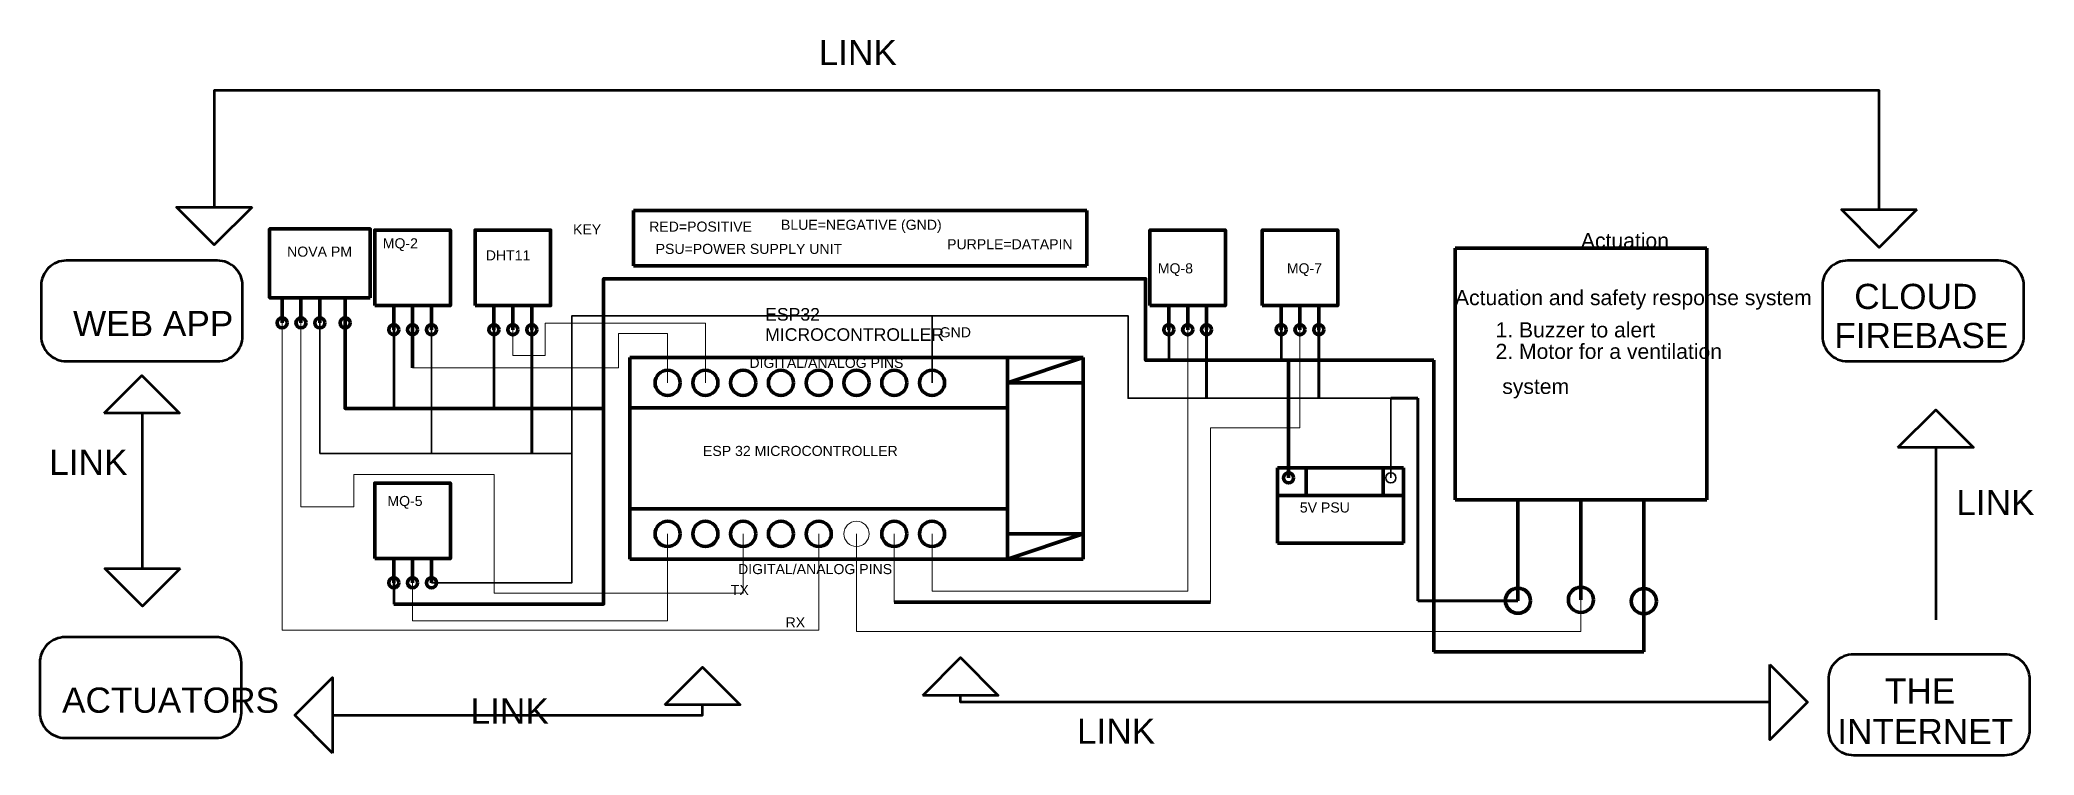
# Model space of a CAD drawing. Header units: inches. Extents: x -1.8 to 77.4, y 0.7 to 29.1.
import ezdxf

# ---------------------------------------------------------------- set-up
doc = ezdxf.new("R2010")
doc.units = ezdxf.units.IN
doc.header["$MEASUREMENT"] = 0
doc.layers.get('0').update_dxf_attribs({"color": 80, "lineweight": 70, "true_color": 0x3fff00})
for name, color, linetype, lineweight in [('ARROW HEAD', 80, 'Continuous', 53), ('BLOCK LINKS', 96, 'Continuous', 53), ('BLOCKS', 4, 'Continuous', 53), ('data', 162, 'Continuous', 15), ('ground', 140, 'Continuous', 35), ('sensor ground', 140, 'Continuous', 60), ('sensor vcc', 1, 'Continuous', 53), ('vcc', 1, 'Continuous', 106)]:
    doc.layers.add(name, color=color, linetype=linetype, lineweight=lineweight)
doc.styles.get("Standard").update_dxf_attribs({"font": 'arial.ttf'})

msp = doc.modelspace()

# ---------------------------------------------------------------- linework, layer by layer
for p, q in [((21.743, 22.322), (21.743, 20.122)), ((39.743, 22.322), (21.743, 22.322)), ((39.743, 20.122), (39.743, 22.322)), ((54.368, 20.82), (64.368, 20.82)), ((54.368, 10.82), (54.368, 20.82)), ((64.368, 20.82), (64.368, 10.82)), ((21.743, 20.122), (39.743, 20.122)), ((8.545, 18.85), (7.795, 18.85)), ((7.795, 18.85), (7.795, 17.85)), ((9.295, 18.85), (8.545, 18.85)), ((8.545, 18.85), (8.545, 17.85)), ((9.295, 18.85), (9.295, 17.85)), ((9.295, 18.85), (10.295, 18.85)), ((10.295, 18.85), (10.295, 17.85)), ((11.477, 18.54), (12.977, 18.54)), ((11.477, 18.54), (12.227, 18.54)), ((12.227, 18.54), (12.227, 17.583)), ((12.977, 18.54), (12.977, 17.583)), ((12.977, 18.54), (13.727, 18.54)), ((13.727, 18.54), (13.727, 17.583)), ((15.458, 18.54), (16.958, 18.54)), ((15.458, 18.54), (16.208, 18.54)), ((16.208, 18.54), (16.208, 17.583)), ((16.958, 18.54), (16.958, 17.583)), ((16.958, 18.54), (17.708, 18.54)), ((17.708, 18.54), (17.708, 17.583)), ((42.254, 18.54), (43.754, 18.54)), ((42.254, 18.54), (43.004, 18.54)), ((43.004, 18.54), (43.004, 17.583)), ((43.754, 18.54), (43.754, 17.583)), ((43.754, 18.54), (44.504, 18.54)), ((44.504, 18.54), (44.504, 17.583)), ((46.713, 18.54), (48.213, 18.54)), ((46.713, 18.54), (47.463, 18.54)), ((47.463, 18.54), (47.463, 17.583)), ((48.213, 18.54), (48.213, 17.583)), ((48.213, 18.54), (48.963, 18.54)), ((48.963, 18.54), (48.963, 17.583)), ((12.977, 17.583), (12.977, 16.074)), ((21.603, 16.473), (36.603, 16.473)), ((21.603, 8.473), (21.603, 16.473)), ((21.603, 16.473), (24.603, 16.473)), ((21.603, 16.473), (21.603, 14.473)), ((21.603, 16.473), (23.103, 16.473)), ((36.603, 16.473), (36.603, 8.473)), ((36.603, 16.473), (39.603, 16.473)), ((36.603, 16.473), (36.603, 15.473)), ((36.603, 15.473), (39.603, 16.473)), ((39.603, 16.473), (39.603, 8.473)), ((39.603, 16.473), (39.603, 15.473)), ((39.603, 15.473), (36.603, 15.473)), ((21.603, 14.473), (36.603, 14.473)), ((47.318, 12.099), (47.318, 9.099)), ((52.318, 12.099), (47.318, 12.099)), ((47.318, 12.099), (47.318, 11.699)), ((47.318, 12.099), (48.46, 12.099)), ((48.46, 12.099), (48.46, 10.994)), ((51.519, 11.699), (51.519, 12.099)), ((52.318, 9.099), (52.318, 12.099)), ((52.318, 12.099), (52.318, 11.699)), ((51.519, 10.994), (51.519, 11.699)), ((21.603, 10.473), (36.603, 10.473)), ((48.46, 10.994), (47.318, 10.994)), ((47.318, 10.994), (52.318, 10.994)), ((48.46, 10.994), (51.519, 10.994)), ((64.368, 10.82), (54.368, 10.82)), ((59.368, 10.82), (56.868, 10.82)), ((56.868, 10.82), (56.868, 10.82)), ((56.868, 10.82), (61.868, 10.82)), ((61.868, 10.82), (56.868, 10.82)), ((56.868, 10.82), (56.868, 6.82)), ((59.368, 10.82), (59.368, 6.857)), ((61.868, 10.82), (61.868, 6.8)), ((61.868, 6.8), (61.868, 10.82)), ((39.603, 9.473), (36.603, 8.473)), ((36.603, 8.473), (36.603, 9.473)), ((36.603, 9.473), (39.603, 9.473)), ((39.603, 8.473), (39.603, 9.473)), ((47.318, 9.099), (52.318, 9.099)), ((11.477, 8.491), (12.977, 8.491)), ((11.477, 8.491), (12.227, 8.491)), ((12.227, 8.491), (12.227, 7.534)), ((12.977, 8.491), (12.977, 7.534)), ((12.977, 8.491), (13.727, 8.491)), ((13.727, 8.491), (13.727, 7.534)), ((36.603, 8.473), (21.603, 8.473)), ((21.603, 8.473), (24.603, 8.473)), ((21.603, 8.473), (36.603, 8.473)), ((39.603, 8.473), (36.603, 8.473)), ((33.643, 7.203), (33.643, 7.203)), ((44.664, 6.761), (32.103, 6.761))]:
    msp.add_line(p, q)
for points in [[(11.295, 18.85), (7.295, 18.85), (7.295, 21.586), (11.295, 21.586)], [(11.477, 18.54), (14.477, 18.54), (14.477, 21.54), (11.477, 21.54)], [(15.458, 18.54), (18.458, 18.54), (18.458, 21.54), (15.458, 21.54)], [(42.254, 18.54), (45.254, 18.54), (45.254, 21.54), (42.254, 21.54)], [(46.713, 18.54), (49.713, 18.54), (49.713, 21.54), (46.713, 21.54)], [(11.477, 8.491), (14.477, 8.491), (14.477, 11.491), (11.477, 11.491)]]:
    msp.add_lwpolyline(points, close=True)
for centre, radius in [((7.795, 17.85), 0.2), ((8.545, 17.85), 0.2), ((9.295, 17.85), 0.2), ((10.295, 17.85), 0.2), ((12.227, 17.583), 0.2), ((12.977, 17.583), 0.2), ((13.727, 17.583), 0.2), ((16.208, 17.583), 0.2), ((16.958, 17.583), 0.2), ((17.708, 17.583), 0.2), ((43.004, 17.583), 0.2), ((43.754, 17.583), 0.2), ((44.504, 17.583), 0.2), ((47.463, 17.583), 0.2), ((48.213, 17.583), 0.2), ((48.963, 17.583), 0.2), ((23.103, 15.473), 0.5), ((24.603, 15.473), 0.5), ((26.103, 15.473), 0.5), ((27.603, 15.473), 0.5), ((29.103, 15.473), 0.5), ((30.603, 15.473), 0.5), ((32.103, 15.473), 0.5), ((33.603, 15.473), 0.5), ((23.103, 9.473), 0.5), ((24.603, 9.473), 0.5), ((26.103, 9.473), 0.5), ((27.603, 9.473), 0.5), ((29.103, 9.473), 0.5), ((32.103, 9.473), 0.5), ((33.603, 9.473), 0.5), ((12.227, 7.534), 0.2), ((12.977, 7.534), 0.2), ((13.727, 7.534), 0.2), ((56.868, 6.82), 0.5), ((59.368, 6.857), 0.5), ((61.868, 6.8), 0.5)]:
    msp.add_circle(centre, radius)
at = {"layer": 'ARROW HEAD'}
for points in [[(6.602, 22.452), (5.102, 20.952), (3.602, 22.452)], [(72.709, 22.351), (71.209, 20.851), (69.709, 22.351)], [(0.727, 14.269), (2.227, 15.769), (3.727, 14.269)], [(71.955, 12.905), (73.455, 14.405), (74.955, 12.905)], [(3.752, 8.098), (2.252, 6.598), (0.752, 8.098)], [(22.986, 2.682), (24.486, 4.182), (25.986, 2.682)], [(33.231, 3.059), (34.731, 4.559), (36.231, 3.059)], [(66.868, 4.292), (68.368, 2.792), (66.868, 1.292)], [(9.801, 0.769), (8.301, 2.269), (9.801, 3.769)]]:
    msp.add_lwpolyline(points, close=True, dxfattribs=at)
at = {"layer": 'BLOCK LINKS'}
for p, q in [((2.252, 8.098), (2.252, 14.269)), ((73.455, 12.905), (73.455, 6.063))]:
    msp.add_line(p, q, dxfattribs=at)
for points in [[(71.209, 22.351), (71.209, 25.389), (71.209, 27.081), (5.102, 27.081), (5.102, 25.494), (5.102, 22.452)], [(9.801, 2.269), (24.486, 2.269), (24.486, 2.682)], [(66.868, 2.792), (34.731, 2.792), (34.731, 3.059)]]:
    msp.add_lwpolyline(points, dxfattribs=at)
at = {"layer": 'BLOCKS'}
for points in [[(-1.773, 19.328), (-1.773, 17.328, 0.414214), (-0.773, 16.328), (5.227, 16.328, 0.414214), (6.227, 17.328), (6.227, 19.328, 0.414214), (5.227, 20.328), (-0.773, 20.328, 0.414214)], [(68.955, 19.328), (68.955, 17.328, 0.414214), (69.955, 16.328), (75.955, 16.328, 0.414214), (76.955, 17.328), (76.955, 19.328, 0.414214), (75.955, 20.328), (69.955, 20.328, 0.414214)], [(-1.823, 4.371), (-1.823, 2.371, 0.414214), (-0.823, 1.371), (5.177, 1.371, 0.414214), (6.177, 2.371), (6.177, 4.371, 0.414214), (5.177, 5.371), (-0.823, 5.371, 0.414214)], [(69.192, 3.688), (69.192, 1.688, 0.414214), (70.192, 0.688), (76.192, 0.688, 0.414214), (77.192, 1.688), (77.192, 3.688, 0.414214), (76.192, 4.688), (70.192, 4.688, 0.414214)]]:
    msp.add_lwpolyline(points, format="xyb", close=True, dxfattribs=at)
at = {"layer": 'data'}
for p, q in [((7.795, 17.85), (7.795, 5.648)), ((8.545, 17.85), (8.545, 10.543)), ((16.958, 17.583), (16.958, 16.553)), ((18.237, 16.553), (18.237, 17.841)), ((18.237, 17.841), (24.603, 17.841)), ((21.149, 16.074), (21.149, 17.436)), ((21.149, 17.436), (23.103, 17.436)), ((23.103, 15.473), (23.103, 17.436)), ((24.603, 15.473), (24.603, 17.841)), ((43.754, 17.583), (43.754, 7.203)), ((48.213, 17.583), (48.213, 13.681)), ((12.977, 16.074), (21.149, 16.074)), ((16.958, 16.553), (18.237, 16.553)), ((48.213, 13.681), (44.664, 13.681)), ((44.664, 13.681), (44.664, 6.761)), ((10.649, 10.543), (10.649, 11.832)), ((10.649, 11.832), (16.214, 11.832)), ((16.214, 11.832), (16.214, 7.12)), ((8.545, 10.543), (10.649, 10.543)), ((23.103, 9.473), (23.103, 6.025)), ((26.103, 9.473), (26.103, 7.12)), ((29.103, 9.473), (29.103, 5.648)), ((30.603, 9.473), (30.603, 5.595)), ((32.103, 9.473), (32.103, 6.761)), ((33.603, 9.473), (33.603, 7.203)), ((12.977, 7.534), (12.977, 6.025)), ((43.754, 7.203), (33.603, 7.203)), ((16.214, 7.12), (26.103, 7.12)), ((32.103, 6.761), (44.664, 6.761)), ((59.368, 5.595), (59.368, 6.857)), ((7.795, 5.648), (29.103, 5.648)), ((12.977, 6.025), (23.103, 6.025)), ((30.603, 5.595), (59.368, 5.595))]:
    msp.add_line(p, q, dxfattribs=at)
msp.add_circle((30.603, 9.473), 0.5, dxfattribs=at)
at = {"layer": 'ground'}
msp.add_line((33.603, 15.473), (33.603, 18.135), dxfattribs=at)
for points in [[(13.727, 12.669), (9.295, 12.669), (9.295, 17.85)], [(51.818, 11.699), (51.818, 14.859), (41.384, 14.859), (41.384, 18.135), (19.306, 18.135), (19.306, 7.534), (13.727, 7.534)], [(19.306, 12.669), (13.727, 12.669), (13.727, 17.583)]]:
    msp.add_lwpolyline(points, dxfattribs=at)
msp.add_circle((51.818, 11.699), 0.2, dxfattribs=at)
at = {"layer": 'sensor ground'}
for p, q in [((17.708, 17.583), (17.708, 12.669)), ((44.504, 17.583), (44.504, 14.859)), ((48.963, 17.583), (48.963, 14.859)), ((51.818, 14.859), (52.889, 14.859)), ((52.889, 14.859), (52.889, 6.82)), ((52.889, 6.82), (56.868, 6.82))]:
    msp.add_line(p, q, dxfattribs=at)
at = {"layer": 'sensor vcc'}
for p, q in [((12.227, 17.583), (12.227, 14.454)), ((16.208, 17.583), (16.208, 14.454)), ((43.004, 17.583), (43.004, 16.369)), ((47.463, 17.583), (47.463, 16.369)), ((12.227, 7.534), (12.227, 6.688))]:
    msp.add_line(p, q, dxfattribs=at)
at = {"layer": 'vcc'}
for p, q in [((47.76, 16.369), (53.528, 16.369)), ((53.528, 16.369), (53.528, 4.787)), ((61.868, 4.787), (61.868, 6.8)), ((53.528, 4.787), (61.868, 4.787))]:
    msp.add_line(p, q, dxfattribs=at)
for points in [[(47.76, 11.699), (47.76, 16.369), (42.084, 16.369), (42.084, 19.608), (20.559, 19.608), (20.559, 9.301), (20.559, 6.688)], [(20.559, 14.454), (12.227, 14.454), (10.295, 14.454), (10.295, 17.85)], [(12.227, 6.688), (20.559, 6.688), (20.559, 7.994)]]:
    msp.add_lwpolyline(points, dxfattribs=at)
msp.add_circle((47.76, 11.699), 0.2, dxfattribs=at)

# ---------------------------------------------------------------- texts
msp.add_text('ESP 32 MICROCONTROLLER', height=0.4).set_placement((24.508, 12.568))
at = {"layer": 'BLOCKS'}
for p in [(29.101, 28.091), (-1.45, 11.817), (74.273, 10.219), (15.28, 1.937), (39.357, 1.138)]:
    msp.add_text('LINK', height=1, dxfattribs=at).set_placement(p)
at = {"layer": 'data'}
for s, height, p in [('KEY', 0.4, (19.347, 21.365)), ('RED=POSITIVE', 0.4, (22.37, 21.476)), ('BLUE=NEGATIVE (GND) ', 0.4, (27.604, 21.549)), ('Actuation ', 0.6, (59.368, 20.82)), ('NOVA PM', 0.4, (7.995, 20.482)), ('MQ-2', 0.4, (11.792, 20.813)), ('DHT11', 0.4, (15.883, 20.335)), ('PSU=POWER SUPPLY UNIT', 0.4, (22.628, 20.592)), ('PURPLE=DATAPIN', 0.4, (34.201, 20.776)), ('MQ-8', 0.4, (42.568, 19.819)), ('MQ-7', 0.4, (47.691, 19.819)), ('Actuation and safety response system', 0.6, (54.368, 18.557)), ('CLOUD', 1, (70.22, 18.404)), ('WEB APP', 1, (-0.507, 17.328)), ('ESP32 ', 0.5, (26.977, 17.942)), ('MICROCONTROLLER', 0.5, (26.977, 17.139)), ('GND', 0.4, (33.906, 17.28)), ('1. Buzzer to alert', 0.6, (55.978, 17.276)), ('FIREBASE', 1, (69.43, 16.851)), ('2. Motor for a ventilation', 0.6, (55.978, 16.422)), ('DIGITAL/ANALOG PINS', 0.4, (26.35, 16.065)), ('system', 0.6, (56.245, 15.031)), ('MQ-5', 0.4, (11.976, 10.58)), ('5V PSU', 0.4, (48.207, 10.322)), ('DIGITAL/ANALOG PINS', 0.4, (25.9, 7.876)), ('TX', 0.4, (25.613, 7.046)), ('RX', 0.4, (27.788, 5.758)), ('ACTUATORS', 1, (-0.942, 2.371)), ('THE ', 1, (71.438, 2.733)), ('INTERNET', 1, (69.547, 1.126))]:
    msp.add_text(s, height=height, dxfattribs=at).set_placement(p)

doc.saveas('drawing.dxf')
